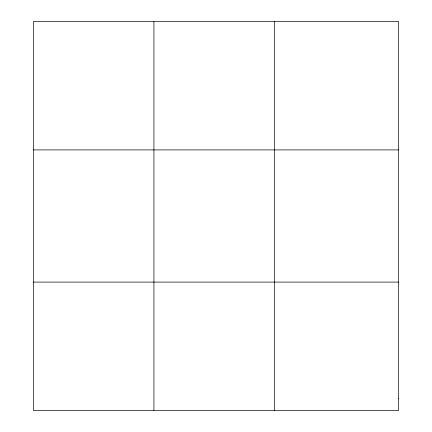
<?xml version="1.0" encoding="UTF-8"?>
<svg xmlns="http://www.w3.org/2000/svg" width="432" height="432" viewBox="0 0 432 432"><rect width="100%" height="100%" fill="white"/><g stroke="black" fill="none" stroke-linecap="round" stroke-linejoin="round"><path stroke-width="0.65" d="M153.916 21.6L153.916 410.4M274.428 21.6L274.428 410.4M33.41 149.904L398.59 149.904M33.41 282.096L398.59 282.096M398.59 398.736L398.59 410.4L33.41 410.4L33.41 21.6L398.59 21.6L398.59 398.736"/></g></svg>
